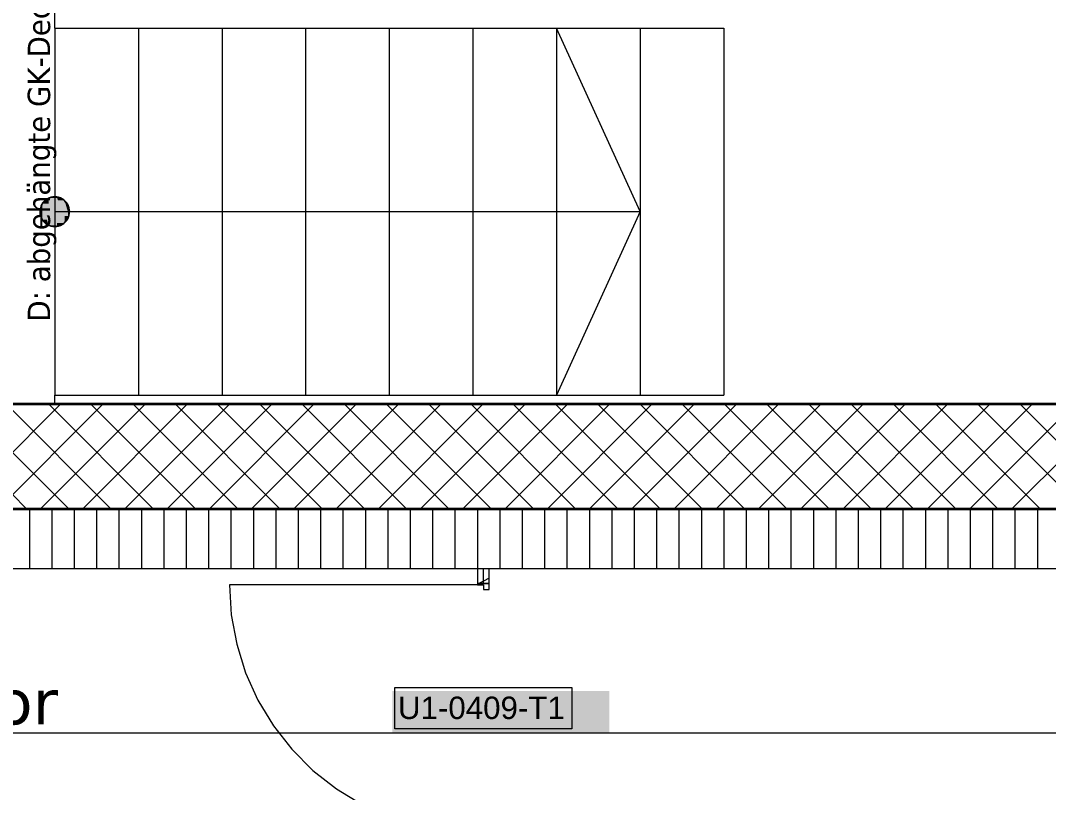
# Model space of a CAD drawing. Extents: x -1132 to 613, y -233 to 616.
# Drawn here: x -473.2 to -404.4, y 25 to 76.7 of the extents above; entities that cross this region are included whole.
import ezdxf
from ezdxf.lldxf.tags import DXFTag

# ---------------------------------------------------------------- set-up
doc = ezdxf.new("R2010")
doc.units = 0
doc.layers.get('0').update_dxf_attribs({"lineweight": 13})
for name, color, linetype, lineweight in [('A-AREA-____-IDEN', 7, 'Continuous', 5), ('A-DOOR-____-IDEN', 7, 'Continuous', 5), ('A-DOOR-FRAM-MCUT', 7, 'Continuous', 9), ('A-DOOR-OPNG-OTLN', 7, 'Continuous', 9), ('A-WALL-____-MCUT', 7, 'Continuous', 35), ('A-WALL-____-PATT', 7, 'Continuous', 35), ('A-WALL-FNSH-MCUT', 7, 'Continuous', 35), ('S-GRID-____-OTLN', 7, 'Continuous', 5), ('S-STRS-____-MBND', 7, '_Strichpunkt - Fein', 9)]:
    doc.layers.add(name, color=color, linetype=linetype, lineweight=lineweight)
doc.styles.get("Standard").update_dxf_attribs({"font": 'arial.ttf'})
tags = doc.linetypes.add('_Rasterlinie_', pattern=[0.375, 0.2, -0.05, 0.075, -0.05]).pattern_tags.tags
tags[10:11] = [DXFTag(74, 4), DXFTag(75, 0), DXFTag(340, '0'), DXFTag(46, 1.0), DXFTag(50, 0.0), DXFTag(44, 0.0), DXFTag(45, 0.0)]
tags[8:9] = [DXFTag(74, 4), DXFTag(75, 0), DXFTag(340, '0'), DXFTag(46, 1.0), DXFTag(50, 0.0), DXFTag(44, 0.0), DXFTag(45, 0.0)]
tags[6:7] = [DXFTag(74, 4), DXFTag(75, 0), DXFTag(340, '0'), DXFTag(46, 1.0), DXFTag(50, 0.0), DXFTag(44, 0.0), DXFTag(45, 0.0)]
tags[4:5] = [DXFTag(74, 4), DXFTag(75, 0), DXFTag(340, '0'), DXFTag(46, 1.0), DXFTag(50, 0.0), DXFTag(44, 0.0), DXFTag(45, 0.0)]
tags = doc.linetypes.add('_Strichpunkt - Fein', pattern=[0.2, 0.1, -0.05, 0, -0.05]).pattern_tags.tags
tags[10:11] = [DXFTag(74, 4), DXFTag(75, 0), DXFTag(340, '0'), DXFTag(46, 1.0), DXFTag(50, 0.0), DXFTag(44, 0.0), DXFTag(45, 0.0)]
tags[8:9] = [DXFTag(74, 4), DXFTag(75, 0), DXFTag(340, '0'), DXFTag(46, 1.0), DXFTag(50, 0.0), DXFTag(44, 0.0), DXFTag(45, 0.0)]
tags[6:7] = [DXFTag(74, 4), DXFTag(75, 0), DXFTag(340, '0'), DXFTag(46, 1.0), DXFTag(50, 0.0), DXFTag(44, 0.0), DXFTag(45, 0.0)]
tags[4:5] = [DXFTag(74, 4), DXFTag(75, 0), DXFTag(340, '0'), DXFTag(46, 1.0), DXFTag(50, 0.0), DXFTag(44, 0.0), DXFTag(45, 0.0)]
tags = doc.linetypes.add('_Verdeckte Linien_', pattern=[0.15, 0.1, -0.05]).pattern_tags.tags
tags[6:7] = [DXFTag(74, 4), DXFTag(75, 0), DXFTag(340, '0'), DXFTag(46, 1.0), DXFTag(50, 0.0), DXFTag(44, 0.0), DXFTag(45, 0.0)]
tags[4:5] = [DXFTag(74, 4), DXFTag(75, 0), DXFTag(340, '0'), DXFTag(46, 1.0), DXFTag(50, 0.0), DXFTag(44, 0.0), DXFTag(45, 0.0)]

# ---------------------------------------------------------------- blocks, each defined once
blk = doc.blocks.new('Referenz-A0UJ2EK7XE', base_point=(-1124.077, -162.872))
at = {"layer": 'A-DOOR-____-IDEN', "color": 0, "linetype": 'Continuous', "ltscale": 0.13}
for p, q in [((-448.127, 32.015), (-436.287, 32.015)), ((-448.127, 29.235), (-448.127, 32.015)), ((-436.287, 32.015), (-436.287, 29.235)), ((-436.287, 29.235), (-448.127, 29.235))]:
    blk.add_line(p, q, dxfattribs=at)
at = {"layer": 'A-DOOR-____-IDEN', "color": 7, "linetype": 'Continuous', "ltscale": 0.13, "true_color": 0xffffff}
for points in [[(-448.302, 29.012), (-433.763, 29.012), (-448.302, 31.771)], [(-433.763, 29.012), (-448.302, 31.771), (-433.763, 31.771)]]:
    blk.add_solid(points, dxfattribs=at)
at = {"layer": 'A-DOOR-FRAM-MCUT', "color": 0, "linetype": 'Continuous', "ltscale": 0.13}
for p, q in [((-442.606, 38.978), (-442.606, 38.878)), ((-441.806, 38.978), (-442.606, 38.978)), ((-442.606, 38.878), (-442.206, 38.878)), ((-442.206, 38.878), (-442.206, 38.578)), ((-442.206, 38.578), (-441.806, 38.578)), ((-441.806, 38.578), (-441.806, 38.978))]:
    blk.add_line(p, q, dxfattribs=at)
at = {"layer": 'A-DOOR-OPNG-OTLN', "color": 0, "linetype": 'Continuous', "ltscale": 0.13}
for p, q in [((-442.606, 38.878), (-459.206, 38.878)), ((-459.206, 38.878), (-459.085, 36.877)), ((-459.085, 36.877), (-458.724, 34.906)), ((-458.724, 34.906), (-458.127, 32.992)), ((-458.127, 32.992), (-457.305, 31.164)), ((-457.305, 31.164), (-456.268, 29.448)), ((-456.268, 29.448), (-455.031, 27.87)), ((-455.031, 27.87), (-453.614, 26.453)), ((-453.614, 26.453), (-452.036, 25.217)), ((-452.036, 25.217), (-450.32, 24.18))]:
    blk.add_line(p, q, dxfattribs=at)
at = {"layer": 'A-WALL-____-MCUT', "color": 0, "linetype": 'Continuous', "ltscale": 0.35}
for p, q in [((-401.306, 50.978), (-495.806, 50.978)), ((-504.406, 43.978), (-401.806, 43.978))]:
    blk.add_line(p, q, dxfattribs=at)
at = {"layer": 'A-WALL-____-MCUT', "color": 0, "linetype": 'Continuous', "lineweight": 9, "ltscale": 0.13}
for p, q in [((-507.406, 39.978), (-401.806, 39.978)), ((-442.206, 38.978), (-442.206, 39.978))]:
    blk.add_line(p, q, dxfattribs=at)
at = {"layer": 'A-WALL-____-PATT', "color": 0, "linetype": 'Continuous', "lineweight": 9, "ltscale": 0.13}
for p, q in [((-472.799, 43.978), (-479.799, 50.978)), ((-477.52, 43.978), (-470.52, 50.978)), ((-469.97, 43.978), (-476.97, 50.978)), ((-474.692, 43.978), (-467.692, 50.978)), ((-467.142, 43.978), (-474.142, 50.978)), ((-471.863, 43.978), (-464.863, 50.978)), ((-464.313, 43.978), (-471.313, 50.978)), ((-469.035, 43.978), (-462.035, 50.978)), ((-461.485, 43.978), (-468.485, 50.978)), ((-466.207, 43.978), (-459.207, 50.978)), ((-458.657, 43.978), (-465.657, 50.978)), ((-463.378, 43.978), (-456.378, 50.978)), ((-455.828, 43.978), (-462.828, 50.978)), ((-460.55, 43.978), (-453.55, 50.978)), ((-453, 43.978), (-460, 50.978)), ((-457.721, 43.978), (-450.721, 50.978)), ((-450.171, 43.978), (-457.171, 50.978)), ((-454.893, 43.978), (-447.893, 50.978)), ((-447.343, 43.978), (-454.343, 50.978)), ((-452.064, 43.978), (-445.064, 50.978)), ((-444.514, 43.978), (-451.514, 50.978)), ((-449.236, 43.978), (-442.236, 50.978)), ((-441.686, 43.978), (-448.686, 50.978)), ((-446.408, 43.978), (-439.408, 50.978)), ((-438.858, 43.978), (-445.858, 50.978)), ((-443.579, 43.978), (-436.579, 50.978)), ((-436.029, 43.978), (-443.029, 50.978)), ((-440.751, 43.978), (-433.751, 50.978)), ((-433.201, 43.978), (-440.201, 50.978)), ((-437.922, 43.978), (-430.922, 50.978)), ((-430.372, 43.978), (-437.372, 50.978)), ((-435.094, 43.978), (-428.094, 50.978)), ((-427.544, 43.978), (-434.544, 50.978)), ((-432.265, 43.978), (-425.265, 50.978)), ((-424.715, 43.978), (-431.715, 50.978)), ((-429.437, 43.978), (-422.437, 50.978)), ((-421.887, 43.978), (-428.887, 50.978)), ((-426.609, 43.978), (-419.609, 50.978)), ((-419.059, 43.978), (-426.059, 50.978)), ((-423.78, 43.978), (-416.78, 50.978)), ((-416.23, 43.978), (-423.23, 50.978)), ((-420.952, 43.978), (-413.952, 50.978)), ((-413.402, 43.978), (-420.402, 50.978)), ((-418.123, 43.978), (-411.123, 50.978)), ((-410.573, 43.978), (-417.573, 50.978)), ((-415.295, 43.978), (-408.295, 50.978)), ((-407.745, 43.978), (-414.745, 50.978)), ((-412.466, 43.978), (-405.466, 50.978)), ((-404.917, 43.978), (-411.917, 50.978)), ((-409.638, 43.978), (-402.638, 50.978)), ((-402.088, 43.978), (-409.088, 50.978)), ((-406.81, 43.978), (-399.81, 50.978)), ((-399.26, 43.978), (-406.26, 50.978)), ((-472.606, 43.978), (-472.606, 39.978)), ((-471.106, 43.978), (-471.106, 39.978)), ((-469.606, 43.978), (-469.606, 39.978)), ((-468.106, 43.978), (-468.106, 39.978)), ((-466.606, 43.978), (-466.606, 39.978)), ((-465.106, 43.978), (-465.106, 39.978)), ((-463.606, 43.978), (-463.606, 39.978)), ((-462.106, 43.978), (-462.106, 39.978)), ((-460.606, 43.978), (-460.606, 39.978)), ((-459.106, 43.978), (-459.106, 39.978)), ((-457.606, 43.978), (-457.606, 39.978)), ((-456.106, 43.978), (-456.106, 39.978)), ((-454.606, 43.978), (-454.606, 39.978)), ((-453.106, 43.978), (-453.106, 39.978)), ((-451.606, 43.978), (-451.606, 39.978)), ((-450.106, 43.978), (-450.106, 39.978)), ((-448.606, 43.978), (-448.606, 39.978)), ((-447.106, 43.978), (-447.106, 39.978)), ((-445.606, 43.978), (-445.606, 39.978)), ((-444.106, 43.978), (-444.106, 39.978)), ((-442.606, 43.978), (-442.606, 39.978)), ((-441.106, 43.978), (-441.106, 39.978)), ((-439.606, 43.978), (-439.606, 39.978)), ((-438.106, 43.978), (-438.106, 39.978)), ((-436.606, 43.978), (-436.606, 39.978)), ((-435.106, 43.978), (-435.106, 39.978)), ((-433.606, 43.978), (-433.606, 39.978)), ((-432.106, 43.978), (-432.106, 39.978)), ((-430.606, 43.978), (-430.606, 39.978)), ((-429.106, 43.978), (-429.106, 39.978)), ((-427.606, 43.978), (-427.606, 39.978)), ((-426.106, 43.978), (-426.106, 39.978)), ((-424.606, 43.978), (-424.606, 39.978)), ((-423.106, 43.978), (-423.106, 39.978)), ((-421.606, 43.978), (-421.606, 39.978)), ((-420.106, 43.978), (-420.106, 39.978)), ((-418.606, 43.978), (-418.606, 39.978)), ((-417.106, 43.978), (-417.106, 39.978)), ((-415.606, 43.978), (-415.606, 39.978)), ((-414.106, 43.978), (-414.106, 39.978)), ((-412.606, 43.978), (-412.606, 39.978)), ((-411.106, 43.978), (-411.106, 39.978)), ((-409.606, 43.978), (-409.606, 39.978)), ((-408.106, 43.978), (-408.106, 39.978)), ((-406.606, 43.978), (-406.606, 39.978)), ((-405.106, 43.978), (-405.106, 39.978)), ((-441.806, 39.324), (-442.206, 39.124)), ((-442.206, 39.124), (-442.498, 38.978))]:
    blk.add_line(p, q, dxfattribs=at)
at = {"layer": 'A-WALL-FNSH-MCUT', "color": 0, "linetype": 'Continuous', "lineweight": 9, "ltscale": 0.13}
for p, q in [((-442.606, 39.978), (-442.606, 38.978)), ((-441.806, 38.978), (-441.806, 39.978)), ((-442.606, 38.978), (-441.806, 38.978))]:
    blk.add_line(p, q, dxfattribs=at)
at = {"layer": 'S-GRID-____-OTLN', "color": 0, "linetype": '_Rasterlinie_', "ltscale": 0.13}
blk.add_line((-1115.804, 28.978), (95.185, 28.978), dxfattribs=at)
at = {"layer": 'S-STRS-____-MBND', "color": 0, "linetype": '_Strichpunkt - Fein', "ltscale": 0.13}
for p, q in [((-470.906, 76.178), (-470.906, 79.778)), ((-470.906, 76.178), (-470.906, 51.578)), ((-470.906, 76.178), (-426.106, 76.178)), ((-470.906, 76.178), (-470.906, 51.578)), ((-465.306, 76.178), (-465.306, 51.578)), ((-465.306, 76.178), (-465.306, 51.578)), ((-459.706, 76.178), (-459.706, 51.578)), ((-459.706, 76.178), (-459.706, 51.578)), ((-454.106, 76.178), (-454.106, 51.578)), ((-454.106, 76.178), (-454.106, 51.578)), ((-448.506, 76.178), (-448.506, 51.578)), ((-448.506, 76.178), (-448.506, 51.578)), ((-442.906, 76.178), (-442.906, 51.578)), ((-442.906, 76.178), (-442.906, 51.578)), ((-437.306, 76.178), (-437.306, 51.578)), ((-437.306, 76.178), (-437.306, 51.578)), ((-431.706, 76.178), (-431.706, 51.578)), ((-431.706, 76.178), (-431.706, 51.578)), ((-426.106, 76.178), (-426.106, 51.578)), ((-495.806, 50.978), (-470.906, 50.978)), ((-470.906, 50.978), (-470.906, 51.578)), ((-470.906, 51.578), (-426.106, 51.578))]:
    blk.add_line(p, q, dxfattribs=at)
at = {"layer": 'S-STRS-____-MBND', "color": 0, "linetype": '_Verdeckte Linien_', "ltscale": 0.13}
for p, q in [((-431.706, 63.878), (-437.306, 76.178)), ((-471.322, 64.788), (-471.747, 64.419)), ((-471.406, 64.744), (-471.515, 64.672)), ((-471.289, 64.802), (-471.406, 64.744)), ((-470.764, 64.868), (-471.322, 64.788)), ((-471.165, 64.844), (-471.289, 64.802)), ((-471.037, 64.87), (-471.165, 64.844)), ((-470.906, 64.878), (-471.037, 64.87)), ((-470.776, 64.87), (-470.906, 64.878)), ((-470.647, 64.844), (-470.776, 64.87)), ((-470.251, 64.634), (-470.764, 64.868)), ((-470.523, 64.802), (-470.647, 64.844)), ((-470.406, 64.744), (-470.523, 64.802)), ((-470.297, 64.672), (-470.406, 64.744)), ((-471.747, 64.419), (-471.906, 63.878)), ((-471.872, 64.137), (-471.898, 64.009)), ((-471.83, 64.261), (-471.872, 64.137)), ((-471.772, 64.378), (-471.83, 64.261)), ((-471.699, 64.487), (-471.772, 64.378)), ((-471.613, 64.585), (-471.699, 64.487)), ((-471.515, 64.672), (-471.613, 64.585)), ((-470.199, 64.585), (-470.297, 64.672)), ((-469.947, 64.16), (-470.251, 64.634)), ((-470.113, 64.487), (-470.199, 64.585)), ((-470.04, 64.378), (-470.113, 64.487)), ((-469.982, 64.261), (-470.04, 64.378)), ((-469.94, 64.137), (-469.982, 64.261)), ((-469.947, 63.597), (-469.947, 64.16)), ((-469.915, 64.009), (-469.94, 64.137)), ((-471.898, 64.009), (-471.906, 63.878)), ((-471.906, 63.878), (-471.747, 63.338)), ((-471.906, 63.878), (-471.898, 63.748)), ((-471.898, 63.748), (-471.872, 63.619)), ((-471.872, 63.619), (-471.83, 63.496)), ((-471.83, 63.496), (-471.772, 63.378)), ((-471.772, 63.378), (-471.699, 63.269)), ((-471.747, 63.338), (-471.322, 62.969)), ((-470.906, 63.878), (-431.706, 63.878)), ((-470.251, 63.122), (-469.947, 63.597)), ((-470.113, 63.269), (-470.04, 63.378)), ((-470.04, 63.378), (-469.982, 63.496)), ((-469.982, 63.496), (-469.94, 63.619)), ((-469.94, 63.619), (-469.915, 63.748)), ((-469.906, 63.878), (-469.915, 64.009)), ((-469.915, 63.748), (-469.906, 63.878)), ((-431.706, 63.878), (-437.306, 51.578)), ((-471.699, 63.269), (-471.613, 63.171)), ((-471.613, 63.171), (-471.515, 63.085)), ((-471.515, 63.085), (-471.406, 63.012)), ((-471.406, 63.012), (-471.289, 62.954)), ((-471.322, 62.969), (-470.764, 62.888)), ((-471.289, 62.954), (-471.165, 62.912)), ((-471.165, 62.912), (-471.037, 62.887)), ((-471.037, 62.887), (-470.906, 62.878)), ((-470.906, 62.878), (-470.776, 62.887)), ((-470.776, 62.887), (-470.647, 62.912)), ((-470.764, 62.888), (-470.251, 63.122)), ((-470.647, 62.912), (-470.523, 62.954)), ((-470.523, 62.954), (-470.406, 63.012)), ((-470.406, 63.012), (-470.297, 63.085)), ((-470.297, 63.085), (-470.199, 63.171)), ((-470.199, 63.171), (-470.113, 63.269))]:
    blk.add_line(p, q, dxfattribs=at)
for points in [[(-471.322, 64.419), (-471.747, 64.419), (-471.322, 64.788)], [(-471.36, 64.687), (-471.494, 64.687), (-471.36, 64.769)], [(-471.215, 64.769), (-471.36, 64.769), (-471.215, 64.829)], [(-471.22, 62.987), (-471.36, 62.987), (-471.36, 64.769)], [(-471.215, 62.927), (-471.215, 64.769), (-471.36, 64.769)], [(-470.764, 64.788), (-471.322, 64.788), (-470.764, 64.868)], [(-470.787, 62.969), (-471.322, 62.969), (-471.322, 64.788)], [(-470.764, 62.888), (-470.764, 64.788), (-471.322, 64.788)], [(-471.063, 64.829), (-471.215, 64.829), (-471.063, 64.866)], [(-471.065, 62.927), (-471.215, 62.927), (-471.215, 64.829)], [(-471.063, 62.891), (-471.063, 64.829), (-471.215, 64.829)], [(-470.906, 64.866), (-471.063, 64.866), (-470.906, 64.878)], [(-470.907, 62.891), (-471.063, 62.891), (-471.063, 64.866)], [(-470.906, 62.878), (-470.906, 64.866), (-471.063, 64.866)], [(-470.75, 62.891), (-470.906, 62.891), (-470.906, 64.878)], [(-470.75, 64.866), (-470.905, 64.866), (-470.906, 64.878)], [(-470.75, 62.891), (-470.75, 64.866), (-470.905, 64.866)], [(-470.251, 63.122), (-470.764, 63.122), (-470.764, 64.868)], [(-470.251, 64.634), (-470.695, 64.634), (-470.764, 64.868)], [(-470.597, 62.927), (-470.75, 62.927), (-470.75, 64.866)], [(-470.597, 64.829), (-470.747, 64.829), (-470.75, 64.866)], [(-470.597, 62.927), (-470.597, 64.829), (-470.747, 64.829)], [(-470.452, 62.987), (-470.597, 62.987), (-470.597, 64.829)], [(-470.452, 64.769), (-470.592, 64.769), (-470.597, 64.829)], [(-470.452, 62.987), (-470.452, 64.769), (-470.592, 64.769)], [(-470.318, 63.069), (-470.452, 63.069), (-470.452, 64.769)], [(-470.318, 64.687), (-470.446, 64.687), (-470.452, 64.769)], [(-471.747, 63.878), (-471.906, 63.878), (-471.747, 64.419)], [(-471.894, 63.878), (-471.906, 63.878), (-471.894, 64.035)], [(-471.857, 64.035), (-471.894, 64.035), (-471.857, 64.187)], [(-471.869, 63.722), (-471.894, 63.722), (-471.894, 64.035)], [(-471.857, 63.569), (-471.857, 64.035), (-471.894, 64.035)], [(-471.797, 64.187), (-471.857, 64.187), (-471.797, 64.332)], [(-471.809, 63.569), (-471.857, 63.569), (-471.857, 64.187)], [(-471.797, 63.424), (-471.797, 64.187), (-471.857, 64.187)], [(-471.715, 64.332), (-471.797, 64.332), (-471.715, 64.466)], [(-471.726, 63.424), (-471.797, 63.424), (-471.797, 64.332)], [(-471.715, 63.29), (-471.715, 64.332), (-471.797, 64.332)], [(-471.43, 63.338), (-471.747, 63.338), (-471.747, 64.419)], [(-471.322, 62.969), (-471.322, 64.419), (-471.747, 64.419)], [(-471.613, 64.466), (-471.715, 64.466), (-471.613, 64.585)], [(-471.623, 63.29), (-471.715, 63.29), (-471.715, 64.466)], [(-471.613, 63.171), (-471.613, 64.466), (-471.715, 64.466)], [(-471.494, 64.585), (-471.613, 64.585), (-471.494, 64.687)], [(-471.502, 63.171), (-471.613, 63.171), (-471.613, 64.585)], [(-471.494, 63.069), (-471.494, 64.585), (-471.613, 64.585)], [(-471.367, 63.069), (-471.494, 63.069), (-471.494, 64.687)], [(-471.36, 62.987), (-471.36, 64.687), (-471.494, 64.687)], [(-470.251, 63.122), (-470.251, 64.634), (-470.695, 64.634)], [(-470.318, 63.069), (-470.318, 64.687), (-470.446, 64.687)], [(-470.199, 63.171), (-470.318, 63.171), (-470.318, 64.687)], [(-470.199, 64.585), (-470.31, 64.585), (-470.318, 64.687)], [(-470.199, 63.171), (-470.199, 64.585), (-470.31, 64.585)], [(-469.947, 63.597), (-470.251, 63.597), (-470.251, 64.634)], [(-469.947, 64.16), (-470.112, 64.16), (-470.251, 64.634)], [(-470.097, 63.29), (-470.199, 63.29), (-470.199, 64.585)], [(-470.097, 64.466), (-470.19, 64.466), (-470.199, 64.585)], [(-470.097, 63.29), (-470.097, 64.466), (-470.19, 64.466)], [(-469.947, 63.597), (-469.947, 64.16), (-470.112, 64.16)], [(-470.015, 63.424), (-470.097, 63.424), (-470.097, 64.466)], [(-470.015, 64.332), (-470.087, 64.332), (-470.097, 64.466)], [(-470.015, 63.424), (-470.015, 64.332), (-470.087, 64.332)], [(-469.955, 63.569), (-470.015, 63.569), (-470.015, 64.332)], [(-469.955, 64.187), (-470.004, 64.187), (-470.015, 64.332)], [(-469.955, 63.569), (-469.955, 64.187), (-470.004, 64.187)], [(-469.918, 63.722), (-469.955, 63.722), (-469.955, 64.187)], [(-469.918, 64.035), (-469.943, 64.035), (-469.955, 64.187)], [(-469.918, 63.722), (-469.918, 64.035), (-469.943, 64.035)], [(-469.906, 63.878), (-469.918, 63.878), (-469.918, 64.035)], [(-471.747, 63.338), (-471.747, 63.878), (-471.906, 63.878)], [(-471.894, 63.722), (-471.894, 63.878), (-471.906, 63.878)], [(-471.857, 63.569), (-471.869, 63.722), (-471.894, 63.722)], [(-471.797, 63.424), (-471.809, 63.569), (-471.857, 63.569)], [(-471.715, 63.29), (-471.726, 63.424), (-471.797, 63.424)], [(-471.322, 62.969), (-471.43, 63.338), (-471.747, 63.338)], [(-470.251, 63.122), (-469.947, 63.597), (-470.251, 63.597)], [(-470.097, 63.29), (-470.015, 63.424), (-470.097, 63.424)], [(-470.015, 63.424), (-469.955, 63.569), (-470.015, 63.569)], [(-469.955, 63.569), (-469.918, 63.722), (-469.955, 63.722)], [(-469.918, 63.722), (-469.906, 63.878), (-469.918, 63.878)], [(-471.613, 63.171), (-471.623, 63.29), (-471.715, 63.29)], [(-471.494, 63.069), (-471.502, 63.171), (-471.613, 63.171)], [(-471.36, 62.987), (-471.367, 63.069), (-471.494, 63.069)], [(-471.215, 62.927), (-471.22, 62.987), (-471.36, 62.987)], [(-470.764, 62.888), (-470.787, 62.969), (-471.322, 62.969)], [(-471.063, 62.891), (-471.065, 62.927), (-471.215, 62.927)], [(-470.906, 62.878), (-470.907, 62.891), (-471.063, 62.891)], [(-470.906, 62.878), (-470.75, 62.891), (-470.906, 62.891)], [(-470.764, 62.888), (-470.251, 63.122), (-470.764, 63.122)], [(-470.75, 62.891), (-470.597, 62.927), (-470.75, 62.927)], [(-470.597, 62.927), (-470.452, 62.987), (-470.597, 62.987)], [(-470.452, 62.987), (-470.318, 63.069), (-470.452, 63.069)], [(-470.318, 63.069), (-470.199, 63.171), (-470.318, 63.171)], [(-470.199, 63.171), (-470.097, 63.29), (-470.199, 63.29)]]:
    blk.add_solid(points, dxfattribs=at)
at = {"layer": 'A-AREA-____-IDEN', "color": 0, "linetype": 'Continuous', "ltscale": 0.13, "insert": (-472.718, 56.513), "char_height": 1.5, "attachment_point": 1, "rotation": 90}
blk.add_mtext('{\\W0.9;\\fVerdana;D: abgehängte GK-Decke, gestr.}', dxfattribs=at)
at = {"layer": 'A-AREA-____-IDEN', "color": 0, "linetype": 'Continuous', "ltscale": 0.13, "insert": (-500.388, 32.541), "char_height": 3, "attachment_point": 1}
blk.add_mtext('{\\fVerdana;Keller/Korridor}', dxfattribs=at)
at = {"layer": 'A-DOOR-____-IDEN', "color": 0, "linetype": 'Continuous', "ltscale": 0.13, "insert": (-447.927, 31.396), "char_height": 1.5, "attachment_point": 1}
blk.add_mtext('{\\fArial;U1-0409-T1}', dxfattribs=at)

msp = doc.modelspace()

# ---------------------------------------------------------------- block references
at = {"color": 9, "lineweight": 25, "ltscale": 0.25, "true_color": 0xc0c0c0}
msp.add_blockref('Referenz-A0UJ2EK7XE', (-1124.077, -162.872), dxfattribs=at)

doc.saveas('drawing.dxf')
